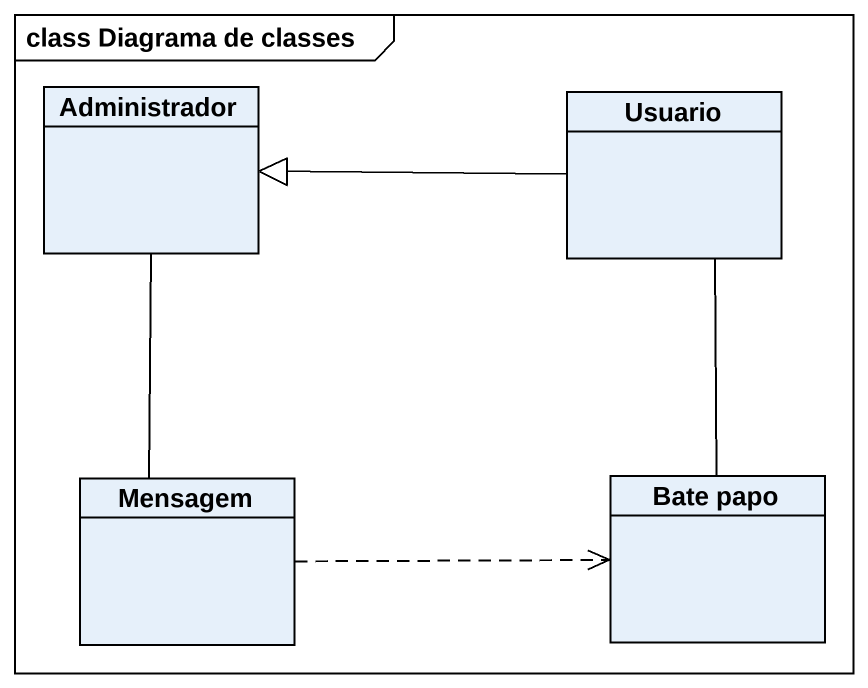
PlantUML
@startuml
mainframe class Diagrama de classes
hide circle
hide empty members
class Administrador
class Usuario
class Mensagem
class "Bate papo" as Bate_papo
Administrador -- Mensagem
Usuario -left-|> Administrador
Mensagem .right.> Bate_papo
Bate_papo -up- Usuario
@enduml
